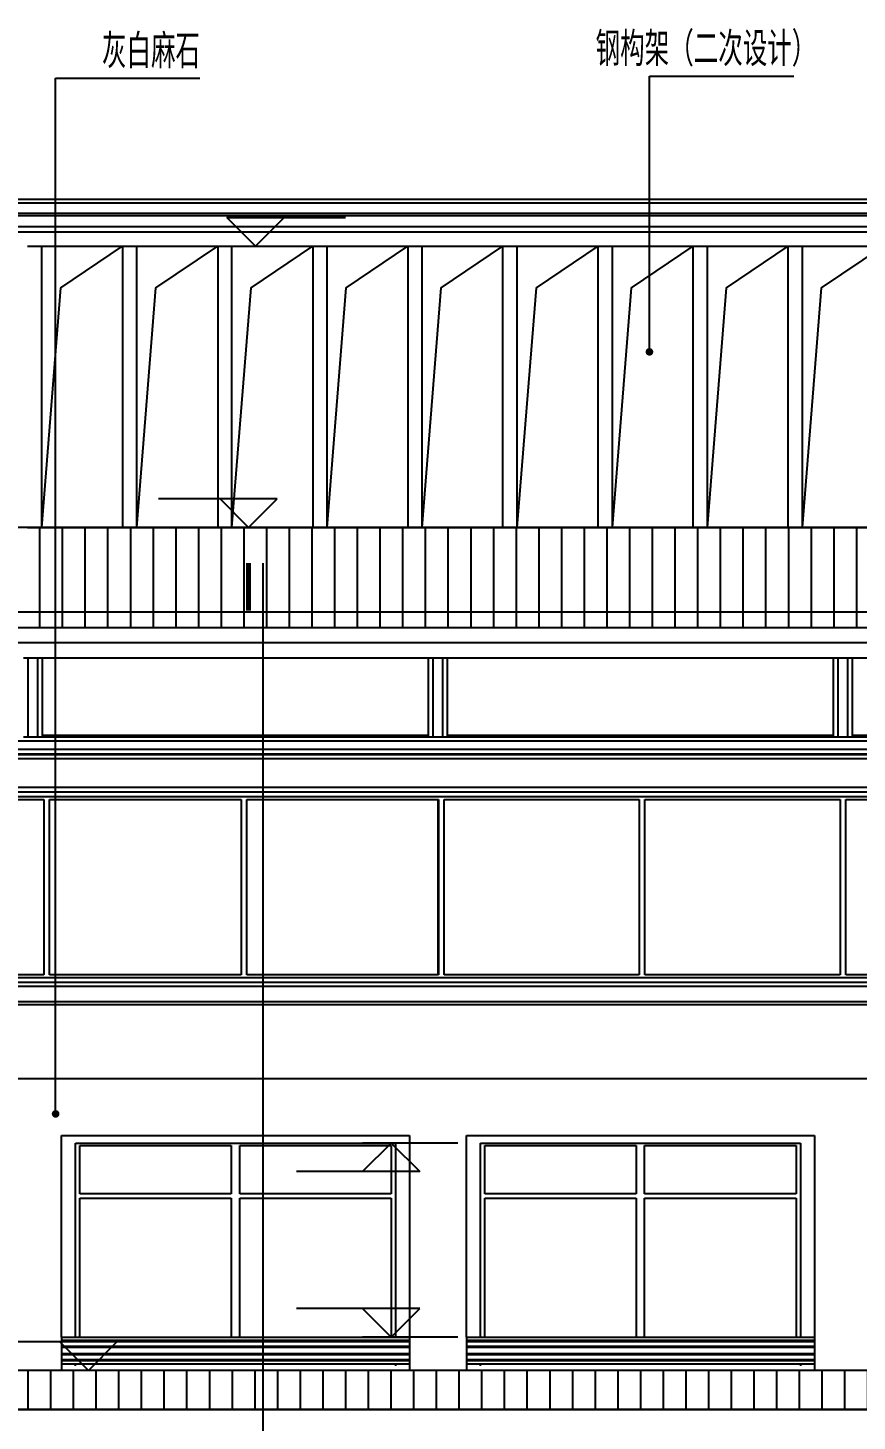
# Model space of a CAD drawing. Extents: x -24961 to 905641, y -154323 to 635957.
# Drawn here: x 406950 to 415652, y -139708 to -125074 of the extents above; entities that cross this region are included whole.
import ezdxf

# ---------------------------------------------------------------- set-up
doc = ezdxf.new("R2010")
doc.units = 0
doc.header["$LTSCALE"] = 1000
doc.header["$MEASUREMENT"] = 0
for name, color, linetype in [('DIM_ELEV', 3, 'Continuous'), ('DIM_IDEN', 3, 'Continuous'), ('DIM_LEAD', 3, 'Continuous'), ('DOTE', 1, 'Continuous'), ('PUB_TEXT', 7, 'Continuous'), ('WALL', 9, 'Continuous'), ('建筑_瓦', 8, 'Continuous'), ('窗', 154, 'Continuous')]:
    doc.layers.add(name, color=color, linetype=linetype)
doc.styles.add('_TCH_DIM', font='SIMPLEX', dxfattribs={"bigfont": 'GBCBIG'})

msp = doc.modelspace()

# ---------------------------------------------------------------- hatches: boundary and pattern name
h = msp.add_hatch()
h.set_pattern_fill('ANSI31', color=251, scale=150, angle=45)
h.set_pattern_definition([(90, (123945.06, 513212.1), (-238.125, 4e-14), [])])
h.paths.add_polyline_path([(396253.6, -131607.9), (402553.6, -131607.9), (402553.6, -130320.9), (396253.6, -130320.9)])
h.paths.add_polyline_path([(402953.6, -131371.4), (428053.6, -131371.4), (428053.6, -130320.5), (402953.6, -130320.5)])
h.paths.add_polyline_path([(428453.6, -131607.9), (437853.6, -131607.9), (437853.6, -130320.9), (428453.6, -130320.9)])
h = msp.add_hatch()
h.set_pattern_fill('ANSI31', color=251, scale=150, angle=45)
h.set_pattern_definition([(90, (178828.55, 425769.97), (-238.125, 4e-14), [])])
h.paths.add_polyline_path([(403091.2, -139584.5), (427916, -139584.5), (427916, -139175.4), (403091.2, -139175.4)])

# ---------------------------------------------------------------- linework, layer by layer
for p, q in [((428053.6, -126876.9), (402953.6, -126876.9)), ((428053.6, -126914.5), (402953.6, -126914.5)), ((428006, -127023.2), (403001.2, -127023.2)), ((427961.7, -127048.8), (403045.5, -127048.8)), ((403237.9, -127159.8), (427769.3, -127159.8)), ((427689.9, -127218.5), (403317.3, -127218.5)), ((406945.6, -127365.2), (407095.6, -127365.2)), ((407095.6, -127365.2), (407444.6, -127365.2)), ((407444.6, -127365.2), (407594.6, -127365.2)), ((407594.6, -127365.2), (407943.6, -127365.2)), ((407943.6, -127365.2), (408093.6, -127365.2)), ((408093.6, -127365.2), (408442.6, -127365.2)), ((408442.6, -127365.2), (408592.6, -127365.2)), ((408592.6, -127365.2), (408941.6, -127365.2)), ((408941.6, -127365.2), (409091.6, -127365.2)), ((409091.6, -127365.2), (409440.6, -127365.2)), ((409440.6, -127365.2), (409590.6, -127365.2)), ((409590.6, -127365.2), (409939.6, -127365.2)), ((409939.6, -127365.2), (410089.6, -127365.2)), ((410089.6, -127365.2), (410438.6, -127365.2)), ((410438.6, -127365.2), (410588.6, -127365.2)), ((410588.6, -127365.2), (410937.6, -127365.2)), ((410937.6, -127365.2), (411087.6, -127365.2)), ((411087.6, -127365.2), (411436.6, -127365.2)), ((411436.6, -127365.2), (411586.6, -127365.2)), ((411586.6, -127365.2), (411935.6, -127365.2)), ((411935.6, -127365.2), (412085.6, -127365.2)), ((412085.6, -127365.2), (412434.6, -127365.2)), ((412434.6, -127365.2), (412584.6, -127365.2)), ((412584.6, -127365.2), (412933.6, -127365.2)), ((412933.6, -127365.2), (413083.6, -127365.2)), ((413083.6, -127365.2), (413432.6, -127365.2)), ((413432.6, -127365.2), (413582.6, -127365.2)), ((413582.6, -127365.2), (413931.6, -127365.2)), ((413931.6, -127365.2), (414081.6, -127365.2)), ((414081.6, -127365.2), (414430.6, -127365.2)), ((414430.6, -127365.2), (414580.6, -127365.2)), ((414580.6, -127365.2), (414929.6, -127365.2)), ((414929.6, -127365.2), (415079.6, -127365.2)), ((415079.6, -127365.2), (415428.6, -127365.2)), ((415428.6, -127365.2), (415578.6, -127365.2)), ((415578.6, -127365.2), (415927.6, -127365.2)), ((406945.6, -130320.5), (407095.6, -130320.5)), ((407095.6, -130320.5), (407444.6, -130320.5)), ((407444.6, -130320.5), (407594.6, -130320.5)), ((407594.6, -130320.5), (407943.6, -130320.5)), ((407943.6, -130320.5), (408093.6, -130320.5)), ((408093.6, -130320.5), (408442.6, -130320.5)), ((408442.6, -130320.5), (408592.6, -130320.5)), ((408592.6, -130320.5), (408941.6, -130320.5)), ((408941.6, -130320.5), (409091.6, -130320.5)), ((409091.6, -130320.5), (409440.6, -130320.5)), ((409440.6, -130320.5), (409590.6, -130320.5)), ((409590.6, -130320.5), (409939.6, -130320.5)), ((409939.6, -130320.5), (410089.6, -130320.5)), ((410089.6, -130320.5), (410438.6, -130320.5)), ((410438.6, -130320.5), (410588.6, -130320.5)), ((410588.6, -130320.5), (410937.6, -130320.5)), ((410937.6, -130320.5), (411087.6, -130320.5)), ((411087.6, -130320.5), (411436.6, -130320.5)), ((411436.6, -130320.5), (411586.6, -130320.5)), ((411586.6, -130320.5), (411935.6, -130320.5)), ((411935.6, -130320.5), (412085.6, -130320.5)), ((412085.6, -130320.5), (412434.6, -130320.5)), ((412434.6, -130320.5), (412584.6, -130320.5)), ((412584.6, -130320.5), (412933.6, -130320.5)), ((412933.6, -130320.5), (413083.6, -130320.5)), ((413083.6, -130320.5), (413432.6, -130320.5)), ((413432.6, -130320.5), (413582.6, -130320.5)), ((413582.6, -130320.5), (413931.6, -130320.5)), ((413931.6, -130320.5), (414081.6, -130320.5)), ((414081.6, -130320.5), (414430.6, -130320.5)), ((414430.6, -130320.5), (414580.6, -130320.5)), ((414580.6, -130320.5), (414929.6, -130320.5)), ((414929.6, -130320.5), (415079.6, -130320.5)), ((415079.6, -130320.5), (415428.6, -130320.5)), ((415428.6, -130320.5), (415578.6, -130320.5)), ((415578.6, -130320.5), (415927.6, -130320.5)), ((402953.6, -131371.4), (428053.6, -131371.4)), ((402953.6, -131531.4), (428053.6, -131531.4)), ((406903.6, -131691.4), (406953.6, -131691.4)), ((406953.6, -132522.3), (406953.6, -131691.4)), ((406953.6, -131691.4), (407053.6, -131691.4)), ((407053.6, -132522.3), (407053.6, -131691.4)), ((407053.6, -131691.4), (407103.6, -131691.4)), ((407103.6, -132507.9), (407103.6, -131691.4)), ((407103.6, -131691.4), (411153.6, -131691.4)), ((411153.6, -132507.9), (411153.6, -131691.4)), ((411153.6, -131691.4), (411203.6, -131691.4)), ((411203.6, -132522.3), (411203.6, -131691.4)), ((411203.6, -131691.4), (411303.6, -131691.4)), ((411303.6, -132522.3), (411303.6, -131691.4)), ((411303.6, -131691.4), (411353.6, -131691.4)), ((411353.6, -132507.9), (411353.6, -131691.4)), ((411353.6, -131691.4), (415403.6, -131691.4)), ((415403.6, -132507.9), (415403.6, -131691.4)), ((415403.6, -131691.4), (415453.6, -131691.4)), ((415453.6, -132522.3), (415453.6, -131691.4)), ((415453.6, -131691.4), (415553.6, -131691.4)), ((415553.6, -132522.3), (415553.6, -131691.4)), ((415553.6, -131691.4), (415603.6, -131691.4)), ((415603.6, -132507.9), (415603.6, -131691.4)), ((415603.6, -131691.4), (419653.6, -131691.4)), ((428053.6, -132566.3), (402953.6, -132566.3)), ((406953.6, -132522.3), (406903.6, -132522.3)), ((407053.6, -132522.3), (406953.6, -132522.3)), ((407103.6, -132522.3), (407053.6, -132522.3)), ((411153.6, -132507.9), (407103.6, -132507.9)), ((407103.6, -132522.3), (407103.6, -132507.9)), ((411153.6, -132522.3), (407103.6, -132522.3)), ((411153.6, -132522.3), (411153.6, -132507.9)), ((411203.6, -132522.3), (411153.6, -132522.3)), ((411303.6, -132522.3), (411203.6, -132522.3)), ((411353.6, -132522.3), (411303.6, -132522.3)), ((415403.6, -132507.9), (411353.6, -132507.9)), ((411353.6, -132522.3), (411353.6, -132507.9)), ((415403.6, -132522.3), (411353.6, -132522.3)), ((415403.6, -132522.3), (415403.6, -132507.9)), ((415453.6, -132522.3), (415403.6, -132522.3)), ((415553.6, -132522.3), (415453.6, -132522.3)), ((415603.6, -132522.3), (415553.6, -132522.3)), ((419653.6, -132507.9), (415603.6, -132507.9)), ((415603.6, -132522.3), (415603.6, -132507.9)), ((419653.6, -132522.3), (415603.6, -132522.3)), ((428053.6, -132654.3), (402953.6, -132654.3)), ((402953.6, -132698.3), (428053.6, -132698.3)), ((428053.6, -132707.9), (402953.6, -132707.9)), ((402953.6, -132748.3), (428053.6, -132748.3)), ((402953.6, -133048.3), (428053.6, -133048.3)), ((402953.6, -133098.3), (428053.6, -133098.3)), ((428053.6, -135101.6), (402953.6, -135101.6)), ((402953.6, -135137.6), (428053.6, -135137.6)), ((402953.6, -135299.1), (428053.6, -135299.1)), ((402953.6, -135331.6), (428053.6, -135331.6)), ((407303.6, -136707.9), (410953.6, -136707.9)), ((407303.6, -138825.4), (407303.6, -136707.9)), ((410953.6, -136707.9), (410953.6, -138825.4)), ((411553.6, -136707.9), (415203.6, -136707.9)), ((411553.6, -138825.4), (411553.6, -136707.9)), ((415203.6, -136707.9), (415203.6, -138825.4)), ((407303.6, -138825.4), (407450.3, -138825.4)), ((407303.6, -138825.4), (407303.6, -138859.2)), ((407303.6, -138859.2), (410953.6, -138859.2)), ((407303.6, -138859.2), (407303.6, -138871)), ((407303.6, -138871), (410953.6, -138871)), ((407303.6, -138871), (407303.6, -138921.2)), ((410806.9, -138825.4), (410953.6, -138825.4)), ((410953.6, -138825.4), (410953.6, -138859.2)), ((410953.6, -138859.2), (410953.6, -138871)), ((410953.6, -138871), (410953.6, -138921.2)), ((411553.6, -138825.4), (411700.3, -138825.4)), ((411553.6, -138825.4), (411553.6, -138859.2)), ((411553.6, -138859.2), (415203.6, -138859.2)), ((411553.6, -138859.2), (411553.6, -138871)), ((411553.6, -138871), (415203.6, -138871)), ((411553.6, -138871), (411553.6, -138921.2)), ((415056.9, -138825.4), (415203.6, -138825.4)), ((415203.6, -138825.4), (415203.6, -138859.2)), ((415203.6, -138859.2), (415203.6, -138871)), ((415203.6, -138871), (415203.6, -138921.2)), ((407303.6, -138921.2), (410953.6, -138921.2)), ((407303.6, -138921.2), (407303.6, -138930.8)), ((407303.6, -138930.8), (410953.6, -138930.8)), ((407303.6, -138930.8), (407303.6, -139002.5)), ((410953.6, -139002.5), (407303.6, -139002.5)), ((407303.6, -139002.5), (407303.6, -139012.1)), ((410953.6, -139012.1), (407303.6, -139012.1)), ((407303.6, -139012.1), (407303.6, -139062.3)), ((410953.6, -138921.2), (410953.6, -138930.8)), ((410953.6, -138930.8), (410953.6, -139002.5)), ((410953.6, -139002.5), (410953.6, -139012.1)), ((410953.6, -139012.1), (410953.6, -139062.3)), ((411553.6, -138921.2), (415203.6, -138921.2)), ((411553.6, -138921.2), (411553.6, -138930.8)), ((411553.6, -138930.8), (415203.6, -138930.8)), ((411553.6, -138930.8), (411553.6, -139002.5)), ((415203.6, -139002.5), (411553.6, -139002.5)), ((411553.6, -139002.5), (411553.6, -139012.1)), ((415203.6, -139012.1), (411553.6, -139012.1)), ((411553.6, -139012.1), (411553.6, -139062.3)), ((415203.6, -138921.2), (415203.6, -138930.8)), ((415203.6, -138930.8), (415203.6, -139002.5)), ((415203.6, -139002.5), (415203.6, -139012.1)), ((415203.6, -139012.1), (415203.6, -139062.3)), ((410953.6, -139062.3), (407303.6, -139062.3)), ((407303.6, -139062.3), (407303.6, -139074.1)), ((410953.6, -139074.1), (407303.6, -139074.1)), ((407303.6, -139074.1), (407303.6, -139107.9)), ((407450.3, -139107.9), (407303.6, -139107.9)), ((407303.6, -139107.9), (407303.6, -139175.4)), ((407450.3, -139125.4), (407450.3, -139107.9)), ((410806.9, -139107.9), (407450.3, -139107.9)), ((410806.9, -139107.9), (410806.9, -139125.4)), ((410953.6, -139107.9), (410806.9, -139107.9)), ((410953.6, -139062.3), (410953.6, -139074.1)), ((410953.6, -139074.1), (410953.6, -139107.9)), ((410953.6, -139107.9), (410953.6, -139175.4)), ((415203.6, -139062.3), (411553.6, -139062.3)), ((411553.6, -139062.3), (411553.6, -139074.1)), ((415203.6, -139074.1), (411553.6, -139074.1)), ((411553.6, -139074.1), (411553.6, -139107.9)), ((411700.3, -139107.9), (411553.6, -139107.9)), ((411553.6, -139107.9), (411553.6, -139175.4)), ((411700.3, -139125.4), (411700.3, -139107.9)), ((415056.9, -139107.9), (411700.3, -139107.9)), ((415056.9, -139107.9), (415056.9, -139125.4)), ((415203.6, -139107.9), (415056.9, -139107.9)), ((415203.6, -139062.3), (415203.6, -139074.1)), ((415203.6, -139074.1), (415203.6, -139107.9)), ((415203.6, -139107.9), (415203.6, -139175.4)), ((427916, -139584.5), (403091.2, -139584.5))]:
    msp.add_line(p, q)
for points in [[(402953.6, -131371.4), (428053.6, -131371.4), (428053.6, -130320.5), (402953.6, -130320.5)], [(403091.2, -139584.5), (427916, -139584.5), (427916, -139175.4), (403091.2, -139175.4)]]:
    msp.add_lwpolyline(points, close=True)
at = {"layer": 'DIM_ELEV'}
for p, q in [((409338.2, -127365.2), (409038.2, -127065.2)), ((409038.2, -127065.2), (410282.6, -127065.2)), ((409338.2, -127365.2), (409638.2, -127065.2)), ((409566.1, -130020.5), (408321.7, -130020.5)), ((409266.1, -130320.5), (408966.1, -130020.5)), ((409266.1, -130320.5), (409566.1, -130020.5)), ((410762.9, -136787.3), (410462.9, -137087.3)), ((411462.9, -136787.3), (410462.9, -136787.3)), ((410762.9, -136787.3), (411062.9, -137087.3)), ((411062.9, -137087.3), (409769.9, -137087.3)), ((411062.9, -138525.4), (409769.9, -138525.4)), ((410762.9, -138825.4), (410462.9, -138525.4)), ((410762.9, -138825.4), (411062.9, -138525.4)), ((411462.9, -138825.4), (410462.9, -138825.4)), ((407884, -138875.4), (406639.6, -138875.4)), ((407584, -139175.4), (407284, -138875.4)), ((407584, -139175.4), (407884, -138875.4))]:
    msp.add_line(p, q, dxfattribs=at)
at = {"layer": 'DIM_IDEN', "linetype": 'Continuous'}
msp.add_line((409415, -130695.7), (409415, -149690.2), dxfattribs=at)
at = {"layer": 'DIM_IDEN', "linetype": 'Continuous', "const_width": 50}
msp.add_lwpolyline([(409265, -130695.7), (409265, -131195.7)], dxfattribs=at)
at = {"layer": 'DIM_LEAD', "color": 3}
for p, q in [((407240.6, -136480.6), (407238.9, -125603.2)), ((407238.9, -125603.2), (408755.5, -125603.2)), ((413472.7, -128477.3), (413472.7, -125580.5)), ((413472.7, -125580.5), (414989.3, -125580.5))]:
    msp.add_line(p, q, dxfattribs=at)
at = {"layer": 'DIM_LEAD', "color": 3, "const_width": 40}
for points in [[(413472.7, -128497.3, 1), (413472.7, -128457.3, 1)], [(407240.6, -136500.6, 1), (407240.6, -136460.6, 1)]]:
    msp.add_lwpolyline(points, format="xyb", close=True, dxfattribs=at)
at = {"layer": 'DOTE'}
for p, q in [((393730.1, -131207.9), (442830.8, -131207.9)), ((393730.1, -136107.9), (442830.8, -136107.9))]:
    msp.add_line(p, q, dxfattribs=at)
at = {"layer": 'WALL'}
msp.add_line((428053.6, -126876.9), (402953.6, -126876.9), dxfattribs=at)
at = {"layer": '建筑_瓦'}
for p, q in [((407095.6, -130320.5), (407095.6, -127365.2)), ((407943.6, -127365.2), (407943.6, -130320.5)), ((408093.6, -130320.5), (408093.6, -127365.2)), ((408941.6, -127365.2), (408941.6, -130320.5)), ((409091.6, -130320.5), (409091.6, -127365.2)), ((409939.6, -127365.2), (409939.6, -130320.5)), ((410089.6, -130320.5), (410089.6, -127365.2)), ((410937.6, -127365.2), (410937.6, -130320.5)), ((411087.6, -130320.5), (411087.6, -127365.2)), ((411935.6, -130320.5), (411935.6, -127365.2)), ((412085.6, -130320.5), (412085.6, -127365.2)), ((412933.6, -130320.5), (412933.6, -127365.2)), ((413083.6, -130320.5), (413083.6, -127365.2)), ((413931.6, -130320.5), (413931.6, -127365.2)), ((414081.6, -130320.5), (414081.6, -127365.2)), ((414929.6, -130320.5), (414929.6, -127365.2)), ((415079.6, -130320.5), (415079.6, -127365.2))]:
    msp.add_line(p, q, dxfattribs=at)
for points in [[(407095.6, -130320.5), (407296.1, -127804.5), (407943.6, -127365.2)], [(408093.6, -130320.5), (408294.1, -127804.5), (408941.6, -127365.2)], [(409091.6, -130320.5), (409292.1, -127804.5), (409939.6, -127365.2)], [(410089.6, -130320.5), (410290.1, -127804.5), (410937.6, -127365.2)], [(411087.6, -130320.5), (411288.1, -127804.5), (411935.6, -127365.2)], [(412085.6, -130320.5), (412286.1, -127804.5), (412933.6, -127365.2)], [(413083.6, -130320.5), (413284.1, -127804.5), (413931.6, -127365.2)], [(414081.6, -130320.5), (414282.1, -127804.5), (414929.6, -127365.2)], [(415079.6, -130320.5), (415280.1, -127804.5), (415927.6, -127365.2)]]:
    msp.add_lwpolyline(points, dxfattribs=at)
at = {"layer": '窗'}
for p, q in [((403003.2, -133148.3), (428004, -133148.3)), ((405104, -133178.3), (407115.4, -133178.3)), ((407115.4, -133178.3), (407115.4, -135021.6)), ((407175, -133178.3), (409186.4, -133178.3)), ((407175, -135021.6), (407175, -133178.3)), ((409186.4, -133178.3), (409186.4, -135021.6)), ((409246, -135021.6), (409246, -133178.3)), ((409246, -133178.3), (411253.6, -133178.3)), ((411253.6, -133178.3), (411253.6, -135021.6)), ((411253.6, -133178.3), (411257.4, -133178.3)), ((411257.4, -133178.3), (411257.4, -135021.6)), ((411317, -133178.3), (413365.6, -133178.3)), ((411317, -135021.6), (411317, -133178.3)), ((413365.6, -133178.3), (413365.6, -135021.6)), ((413425.2, -135021.6), (413425.2, -133178.3)), ((413425.2, -133178.3), (415473.8, -133178.3)), ((415473.8, -133178.3), (415473.8, -135021.6)), ((415533.4, -133178.3), (417582, -133178.3)), ((415533.4, -135021.6), (415533.4, -133178.3)), ((428004, -135051.6), (403003.2, -135051.6)), ((407115.4, -135021.6), (405104, -135021.6)), ((409186.4, -135021.6), (407175, -135021.6)), ((411253.6, -135021.6), (409246, -135021.6)), ((411257.4, -135021.6), (411253.6, -135021.6)), ((413365.6, -135021.6), (411317, -135021.6)), ((415473.8, -135021.6), (413425.2, -135021.6)), ((417582, -135021.6), (415533.4, -135021.6)), ((407450.3, -136787.3), (410806.9, -136787.3)), ((407450.3, -138825.4), (407450.3, -136787.3)), ((407494.4, -136811.2), (409084.6, -136811.2)), ((407494.4, -137319.6), (407494.4, -136811.2)), ((409084.6, -136811.2), (409084.6, -137319.6)), ((409172.6, -137319.6), (409172.6, -136811.2)), ((409172.6, -136811.2), (410762.9, -136811.2)), ((410762.9, -136811.2), (410762.9, -137319.6)), ((410806.9, -136787.3), (410806.9, -138825.4)), ((411700.3, -136787.3), (415056.9, -136787.3)), ((411700.3, -138825.4), (411700.3, -136787.3)), ((411744.4, -136811.2), (413334.6, -136811.2)), ((411744.4, -137319.6), (411744.4, -136811.2)), ((413334.6, -136811.2), (413334.6, -137319.6)), ((413422.6, -137319.6), (413422.6, -136811.2)), ((413422.6, -136811.2), (415012.9, -136811.2)), ((415012.9, -136811.2), (415012.9, -137319.6)), ((415056.9, -136787.3), (415056.9, -138825.4)), ((409084.6, -137319.6), (407494.4, -137319.6)), ((407494.4, -137367.3), (409084.6, -137367.3)), ((407494.4, -138825.4), (407494.4, -137367.3)), ((409084.6, -137367.3), (409084.6, -138825.4)), ((410762.9, -137319.6), (409172.6, -137319.6)), ((409172.6, -137367.3), (410762.9, -137367.3)), ((409172.6, -138825.4), (409172.6, -137367.3)), ((410762.9, -137367.3), (410762.9, -138825.4)), ((413334.6, -137319.6), (411744.4, -137319.6)), ((411744.4, -137367.3), (413334.6, -137367.3)), ((411744.4, -138825.4), (411744.4, -137367.3)), ((413334.6, -137367.3), (413334.6, -138825.4)), ((415012.9, -137319.6), (413422.6, -137319.6)), ((413422.6, -137367.3), (415012.9, -137367.3)), ((413422.6, -138825.4), (413422.6, -137367.3)), ((415012.9, -137367.3), (415012.9, -138825.4)), ((407450.3, -138825.4), (407494.4, -138825.4)), ((407494.4, -138825.4), (409084.6, -138825.4)), ((409084.6, -138825.4), (409172.6, -138825.4)), ((409172.6, -138825.4), (410762.9, -138825.4)), ((410762.9, -138825.4), (410806.9, -138825.4)), ((411700.3, -138825.4), (411744.4, -138825.4)), ((411744.4, -138825.4), (413334.6, -138825.4)), ((413334.6, -138825.4), (413422.6, -138825.4)), ((413422.6, -138825.4), (415012.9, -138825.4)), ((415012.9, -138825.4), (415056.9, -138825.4))]:
    msp.add_line(p, q, dxfattribs=at)

# ---------------------------------------------------------------- texts
at = {"layer": 'PUB_TEXT', "style": '_TCH_DIM'}
for s, p in [('灰白麻石', (407727.1, -125498.2)), ('钢构架（二次设计）', (412908.3, -125475.5))]:
    msp.add_text(s, height=357.45, dxfattribs=at).set_placement(p)

doc.saveas('drawing.dxf')
